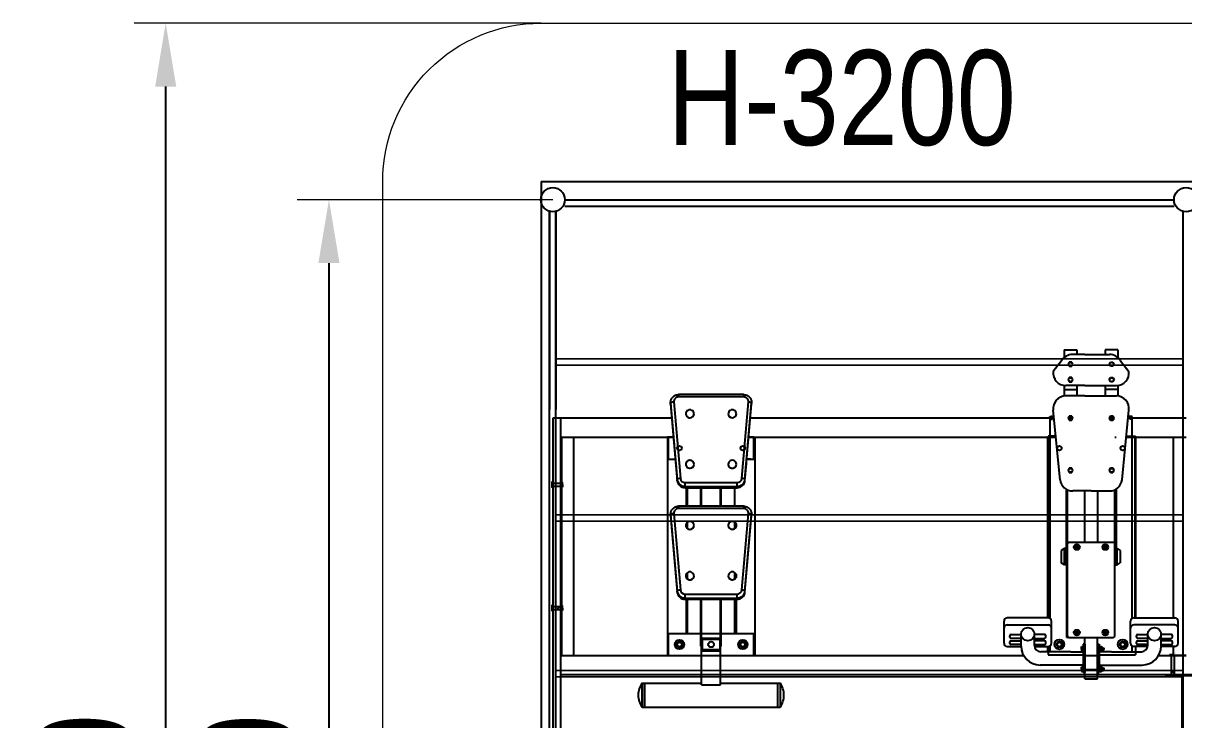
# Model space of a CAD drawing. Header units: millimetres. Extents: x -3665 to 2545, y -3636 to 2679.
# Drawn here: x -3665 to 0, y 479 to 2679 of the extents above; entities that cross this region are included whole.
import ezdxf

# ---------------------------------------------------------------- set-up
doc = ezdxf.new("R2010")
doc.units = ezdxf.units.MM
for name, color, linetype in [('DIKOM_ЗОНА', 80, 'Continuous'), ('DIKOM_ОБЪЕКТ', 7, 'Continuous'), ('DIKOM_РАЗМЕР_ЗОНА', 7, 'Continuous'), ('DIKOM_РАЗМЕР_ОБЪЕКТА', 7, 'Continuous')]:
    doc.layers.add(name, color=color, linetype=linetype)
doc.styles.add('style1', font='arial.ttf', dxfattribs={"width": 0.8})
doc.dimstyles.new('1-50', dxfattribs={"dimtxt": 300, "dimasz": 200, "dimexe": 100, "dimexo": 0, "dimgap": 100, "dimtad": 1, "dimdec": 0, "dimtxsty": 'style1', "dimcen": 0, "dimclrd": 7, "dimclre": 7, "dimadec": 1, "dimazin": 2, "dimtfac": 1, "dimtdec": 0, "dimtmove": 0, "dimatfit": 3, "dimfxl": 0, "dimlwd": 25, "dimlwe": 18, "dimarcsym": 0})

# ---------------------------------------------------------------- blocks, each defined once
blk = doc.blocks.new('*D1')
at = {"layer": 'Defpoints', "color": 0, "transparency": 16777216}
for p in [(-1992.5, 2121.7), (-2699.5, -1878.3), (-1992.5, -1878.3)]:
    blk.add_point(p, dxfattribs=at)
at = {"layer": 'DIKOM_РАЗМЕР_ОБЪЕКТА', "color": 7, "lineweight": 18, "transparency": 16777216}
for p, q in [((-1992.5, 2121.7), (-2799.5, 2121.7)), ((-1992.5, -1878.3), (-2799.5, -1878.3))]:
    blk.add_line(p, q, dxfattribs=at)
at = {"layer": 'DIKOM_РАЗМЕР_ОБЪЕКТА', "color": 7, "lineweight": 25, "transparency": 16777216}
blk.add_line((-2699.5, 1921.7), (-2699.5, -1678.3), dxfattribs=at)
at = {"layer": 'DIKOM_РАЗМЕР_ОБЪЕКТА', "color": 7, "transparency": 16777216}
for points in [[(-2732.8, 1921.7), (-2666.2, 1921.7), (-2699.5, 2121.7)], [(-2732.8, -1678.3), (-2666.2, -1678.3), (-2699.5, -1878.3)]]:
    blk.add_solid(points, dxfattribs=at)
at = {"layer": 'DIKOM_РАЗМЕР_ОБЪЕКТА', "color": 0, "transparency": 16777216, "insert": (-2952.7, 121.7), "char_height": 300, "attachment_point": 5, "rotation": 90, "style": 'style1'}
blk.add_mtext('4000', dxfattribs=at)
blk = doc.blocks.new('*D2')
at = {"layer": 'Defpoints', "color": 0, "transparency": 16777216}
for p in [(-3215, 2679.2), (-2029.7, 2679.2), (-2029.7, -2434.6)]:
    blk.add_point(p, dxfattribs=at)
at = {"layer": 'DIKOM_РАЗМЕР_ЗОНА', "color": 7, "lineweight": 18, "transparency": 16777216}
for p, q in [((-2029.7, 2679.2), (-3315, 2679.2)), ((-2029.7, -2434.6), (-3315, -2434.6))]:
    blk.add_line(p, q, dxfattribs=at)
at = {"layer": 'DIKOM_РАЗМЕР_ЗОНА', "color": 7, "lineweight": 25, "transparency": 16777216}
blk.add_line((-3215, -2234.6), (-3215, 2479.2), dxfattribs=at)
at = {"layer": 'DIKOM_РАЗМЕР_ЗОНА', "color": 7, "transparency": 16777216}
for points in [[(-3248.3, 2479.2), (-3181.7, 2479.2), (-3215, 2679.2)], [(-3248.3, -2234.6), (-3181.7, -2234.6), (-3215, -2434.6)]]:
    blk.add_solid(points, dxfattribs=at)
at = {"layer": 'DIKOM_РАЗМЕР_ЗОНА', "color": 0, "transparency": 16777216, "insert": (-3468.2, 122.3), "char_height": 300, "attachment_point": 5, "rotation": 90, "style": 'style1'}
blk.add_mtext('5000', dxfattribs=at)

msp = doc.modelspace()

# ---------------------------------------------------------------- linework, layer by layer
at = {"layer": 'DIKOM_ЗОНА', "color": 3, "lineweight": 15}
msp.add_lwpolyline([(-2029.7, 2679.2), (2044.6, 2679.2, -0.414214), (2544.6, 2179.2), (2544.6, -1934.6, -0.414214), (2044.6, -2434.6), (-2029.7, -2434.6, -0.414214), (-2529.7, -1934.6), (-2529.7, 2179.2, -0.414214)], format="xyb", close=True, dxfattribs=at)
at = {"layer": 'DIKOM_ОБЪЕКТ'}
for p, q in [((-2029.7, 2179.2), (2044.6, 2179.2)), ((-2029.7, 2179.2), (-2029.7, -1934.6)), ((-1954.5, 2121.7), (-30.5, 2121.7)), ((-1954.5, 2101.7), (-30.5, 2101.7)), ((-2002.5, -1840.3), (-2002.5, 2085)), ((-2002.5, 2083.7), (-2002.5, 1458.6)), ((-1982.5, -1840.3), (-1982.5, 2085)), ((-1982.5, 2083.7), (-1982.5, 1458.6)), ((-2.7, 2083.7), (-2.7, -1840.3)), ((-2.7, 1617.6), (-1982.5, 1618.6)), ((-377.5, 1646.9), (-337.5, 1646.9)), ((-377.5, 1646.9), (-377.5, 1620.7)), ((-377.5, 1646.9), (-377.5, 1622.6)), ((-312.5, 1633.1), (-350.6, 1633.1)), ((-337.5, 1646.9), (-337.5, 1633.1)), ((-337.5, 1646.9), (-337.5, 1633.1)), ((-312.5, 1633.1), (-234.5, 1633.1)), ((-207.5, 1646.9), (-247.5, 1646.9)), ((-247.5, 1646.9), (-247.5, 1633.1)), ((-247.5, 1646.9), (-247.5, 1633.1)), ((-207.5, 1646.9), (-207.5, 1620.7)), ((-207.5, 1646.9), (-207.5, 1622.6)), ((-2.7, 1597.6), (-1982.5, 1598.6)), ((-385.5, 1612.5), (-412.2, 1579.2)), ((-361.3, 1608.7), (-365, 1602.2)), ((-365, 1602.2), (-361.3, 1595.7)), ((-353.8, 1608.7), (-361.3, 1608.7)), ((-361.3, 1595.7), (-353.8, 1595.7)), ((-350, 1602.2), (-353.8, 1608.7)), ((-353.8, 1595.7), (-350, 1602.2)), ((-235, 1602.2), (-231.3, 1608.7)), ((-231.3, 1595.7), (-235, 1602.2)), ((-231.3, 1608.7), (-223.8, 1608.7)), ((-223.8, 1595.7), (-231.3, 1595.7)), ((-223.8, 1608.7), (-220, 1602.2)), ((-220, 1602.2), (-223.8, 1595.7)), ((-199.6, 1612.5), (-172.8, 1579.2)), ((-361.3, 1559.5), (-365, 1553)), ((-365, 1553), (-361.3, 1546.5)), ((-353.8, 1559.5), (-361.3, 1559.5)), ((-361.3, 1546.5), (-353.8, 1546.5)), ((-350, 1553), (-353.8, 1559.5)), ((-353.8, 1546.5), (-350, 1553)), ((-235, 1553), (-231.3, 1559.5)), ((-231.3, 1546.5), (-235, 1553)), ((-231.3, 1559.5), (-223.8, 1559.5)), ((-223.8, 1546.5), (-231.3, 1546.5)), ((-223.8, 1559.5), (-220, 1553)), ((-220, 1553), (-223.8, 1546.5)), ((-1595.4, 1506), (-1595.4, 1498.5)), ((-1389.7, 1506), (-1595.4, 1506)), ((-1389.7, 1506), (-1389.7, 1498.5)), ((-377.5, 1534.8), (-377.5, 1501.5)), ((-377.5, 1521.8), (-337.5, 1521.8)), ((-312.5, 1534.5), (-372.5, 1534.5)), ((-337.5, 1534.5), (-337.5, 1501.8)), ((-337.5, 1534.5), (-337.5, 1501.8)), ((-312.5, 1534.5), (-212.6, 1534.5)), ((-247.5, 1534.5), (-247.5, 1501.8)), ((-247.5, 1534.5), (-247.5, 1501.8)), ((-207.5, 1521.8), (-247.5, 1521.8)), ((-207.5, 1534.8), (-207.5, 1501.5)), ((-1620.4, 1481.5), (-1620.4, 1477.6)), ((-1620.4, 1480.5), (-1599.5, 1238)), ((-1620.3, 1475.6), (-1620.3, 1479.5)), ((-1620.3, 1475.6), (-1599.5, 1234.1)), ((-1610.3, 1482.9), (-1589.5, 1241.4)), ((-1389.7, 1498.5), (-1595.4, 1498.5)), ((-1395.6, 1241.4), (-1374.8, 1482.9)), ((-1385.6, 1238), (-1364.8, 1479.5)), ((-1385.6, 1234.1), (-1364.8, 1475.6)), ((-1364.8, 1475.6), (-1364.8, 1479.5)), ((-1364.7, 1481.5), (-1364.7, 1477.6)), ((-312.5, 1501.8), (-372.5, 1501.8)), ((-312.5, 1501.8), (-212.6, 1501.8)), ((-1967.5, 1431.7), (-1992.5, 1431.7)), ((-1992.5, 1431.7), (-1992.5, -1188.3)), ((-1616.2, 1431.7), (-1992.5, 1431.7)), ((-1967.5, -1188.3), (-1967.5, 1431.7)), ((-409.7, 1431.7), (-1368.9, 1431.7)), ((-422.5, 1432.7), (-422.5, 1436.7)), ((-422.5, 1436.7), (-418.5, 1436.7)), ((-422.5, 1432.7), (-422.5, 1242.9)), ((-418.5, 1428.7), (-418.5, 1436.7)), ((-410.2, 1436.7), (-418.5, 1436.7)), ((-418.5, 1432.7), (-414.5, 1432.7)), ((-414.5, 1428.7), (-414.5, 1436.7)), ((-390.3, 1237.1), (-412.2, 1457.1)), ((-361.3, 1438.3), (-365, 1431.8)), ((-365, 1431.8), (-361.3, 1425.3)), ((-350.1, 1431.7), (-365, 1431.7)), ((-353.8, 1438.3), (-361.3, 1438.3)), ((-350, 1431.8), (-353.8, 1438.3)), ((-353.8, 1425.3), (-350, 1431.8)), ((-231.3, 1438.3), (-235, 1431.8)), ((-235, 1431.8), (-231.3, 1425.3)), ((-220.1, 1431.7), (-235, 1431.7)), ((-223.8, 1438.3), (-231.3, 1438.3)), ((-220, 1431.8), (-223.8, 1438.3)), ((-223.8, 1425.3), (-220, 1431.8)), ((-194.8, 1237.1), (-175.1, 1434.2)), ((7.5, 1431.7), (-175.4, 1431.7)), ((-175.1, 1434.2), (-172.8, 1457.1)), ((-166.5, 1436.7), (-174.9, 1436.7)), ((-170.5, 1428.7), (-170.5, 1436.7)), ((-166.5, 1432.7), (-170.5, 1432.7)), ((-166.5, 1436.7), (-162.5, 1436.7)), ((-162.5, 1436.7), (-166.5, 1436.7)), ((-166.5, 1428.7), (-166.5, 1436.7)), ((-162.5, 1432.7), (-162.5, 1436.7)), ((-162.5, 1432.7), (-162.5, 1436.7)), ((-162.5, 1242.9), (-162.5, 1432.7)), ((-422.5, 1428.7), (-414.5, 1428.7)), ((-361.3, 1425.3), (-353.8, 1425.3)), ((-231.3, 1425.3), (-223.8, 1425.3)), ((-162.5, 1428.7), (-170.5, 1428.7)), ((-1967.5, 1371.7), (-1611, 1371.7)), ((-1967.5, 1371.7), (-1927.5, 1371.7)), ((-1967.5, 1271.7), (-1967.5, 1371.7)), ((-1964.5, 1371.7), (-1964.5, 681.7)), ((-1927.5, 1371.7), (-1927.5, 681.7)), ((-1611, 1371.7), (-1630.5, 1371.7)), ((-1630.5, 1371.7), (-1630.5, 681.7)), ((-1627.5, 1301.7), (-1627.5, 1371.7)), ((-1627.5, 1371.7), (-1611, 1371.7)), ((-1374.1, 1371.7), (-403.7, 1371.7)), ((-1374.1, 1371.7), (-1354.5, 1371.7)), ((-1374.1, 1371.7), (-1357.5, 1371.7)), ((-1367.5, 1371.7), (-1373.8, 1371.7)), ((-1357.5, 1371.7), (-1367.5, 1371.7)), ((-1357.5, 1371.7), (-1357.5, 1367.7)), ((-1357.5, 1301.7), (-1357.5, 1371.7)), ((-1357.5, 1362.7), (-1357.5, 1367.7)), ((-1357.5, 1362.7), (-1357.5, 1310.7)), ((-1354.5, 1371.7), (-1354.5, 681.7)), ((-403.7, 1371.7), (-430.5, 1371.7)), ((-430.5, 1371.7), (-430.5, 800.5)), ((-404, 1374.2), (-428.3, 1374.2)), ((-428.3, 1374.2), (-428.3, 800.5)), ((-217.5, 1371.7), (-213.5, 1371.7)), ((-217.5, 1371.7), (-213.5, 1371.7)), ((-181.4, 1371.7), (7.5, 1371.7)), ((-181.4, 1371.7), (-154.5, 1371.7)), ((-181.1, 1374.2), (-152.3, 1374.2)), ((-154.5, 1371.7), (-154.5, 800.5)), ((-152.3, 1374.2), (-152.3, 800.5)), ((-32.5, 800.5), (-32.5, 1371.7)), ((-1627.5, 1301.7), (-1604.9, 1301.7)), ((-1604.1, 1288.2), (-1599.5, 1234.1)), ((-1603.8, 1288.4), (-1599.5, 1238)), ((-1593.8, 1291.7), (-1589.5, 1241.4)), ((-1395.6, 1241.4), (-1391.3, 1291.7)), ((-1385.6, 1238), (-1381.3, 1288.4)), ((-1385.6, 1234.1), (-1381, 1288.2)), ((-1380.1, 1301.7), (-1357.5, 1301.7)), ((-1367.5, 1301.7), (-1379.8, 1301.7)), ((-1367.5, 1301.7), (-1357.5, 1301.7)), ((-1357.5, 1305.7), (-1357.5, 1310.7)), ((-1357.5, 1301.7), (-1357.5, 1305.7)), ((-361.3, 1273.3), (-365, 1266.8)), ((-365, 1266.8), (-361.3, 1260.3)), ((-353.8, 1273.3), (-361.3, 1273.3)), ((-361.3, 1260.3), (-353.8, 1260.3)), ((-350, 1266.8), (-353.8, 1273.3)), ((-353.8, 1260.3), (-350, 1266.8)), ((-231.3, 1273.3), (-235, 1266.8)), ((-235, 1266.8), (-231.3, 1260.3)), ((-223.8, 1273.3), (-231.3, 1273.3)), ((-231.3, 1260.3), (-223.8, 1260.3)), ((-220, 1266.8), (-223.8, 1273.3)), ((-223.8, 1260.3), (-220, 1266.8)), ((-1994.5, 1221.7), (-1994.5, 1231.7)), ((-1994.5, 1231.7), (-1992.5, 1231.7)), ((-1994.5, 1230.9), (-1994.5, 1221.7)), ((-1994.5, 1212.4), (-1994.5, 1221.7)), ((-1994.5, 1221.7), (-1994.5, 1211.7)), ((-1994.5, 1211.7), (-1992.5, 1211.7)), ((-1992.5, 1231.7), (-1992.5, 1221.7)), ((-1992.5, 1226.7), (-1964.5, 1226.7)), ((-1992.5, 1211.7), (-1992.5, 1221.7)), ((-1992.5, 1216.7), (-1964.5, 1216.7)), ((-1962, 1229.3), (-1964.5, 1229.3)), ((-1964.5, 1229.3), (-1964.5, 1221.7)), ((-1964.5, 1222.1), (-1962, 1223)), ((-1964.5, 1214.1), (-1964.5, 1221.7)), ((-1962, 1221.2), (-1964.5, 1220.3)), ((-1962, 1214.1), (-1964.5, 1214.1)), ((-1962, 1221.7), (-1962, 1229.3)), ((-1962, 1221.7), (-1962, 1228.9)), ((-1962, 1221.7), (-1962, 1214.1)), ((-1962, 1221.7), (-1962, 1214.4)), ((-1599.5, 1234.1), (-1599.5, 1238)), ((-1574.5, 1228.1), (-1410.5, 1228.1)), ((-1574.5, 1215.8), (-1574.5, 1228.1)), ((-1574.5, 1215.8), (-1410.5, 1215.8)), ((-1574.5, 1212), (-1574.5, 1215.8)), ((-1574.5, 1212), (-1410.5, 1212)), ((-1571.5, 1212), (-1571.5, 1153.4)), ((-1567.5, 1153.4), (-1567.5, 1212)), ((-1524.5, 1153.4), (-1524.5, 1212)), ((-1522.5, 1153.4), (-1522.5, 1212)), ((-1462.5, 1153.4), (-1462.5, 1212)), ((-1460.5, 1153.4), (-1460.5, 1212)), ((-1417.5, 1153.4), (-1417.5, 1212)), ((-1410.5, 1215.8), (-1410.5, 1228.1)), ((-1410.5, 1212), (-1410.5, 1215.8)), ((-1385.6, 1234.1), (-1385.6, 1238)), ((-422.5, 1242.9), (-422.5, 1126)), ((-162.5, 1126), (-162.5, 1242.9)), ((-371.5, 1207.7), (-371.5, 968.7)), ((-367.5, 739.2), (-367.5, 1205.6)), ((-292.5, 1201.8), (-350.6, 1201.8)), ((-312.5, 1039.2), (-312.5, 1201.8)), ((-292.5, 1201.8), (-234.5, 1201.8)), ((-272.5, 1201.8), (-272.5, 1039.2)), ((-217.5, 968.7), (-217.5, 1205.6)), ((-213.5, 1207.7), (-213.5, 968.7)), ((-1595.4, 1153.4), (-1595.4, 1146)), ((-1389.7, 1153.4), (-1595.4, 1153.4)), ((-1389.7, 1146), (-1595.4, 1146)), ((-1389.7, 1153.4), (-1389.7, 1146)), ((-2.7, 1125.6), (-1982.5, 1126.6)), ((-2.7, 1105.6), (-1982.5, 1106.6)), ((-1620.4, 1128.9), (-1620.4, 1125)), ((-1620.3, 1126.9), (-1599.5, 885.4)), ((-1620.3, 1123), (-1620.3, 1126.9)), ((-1620.3, 1123), (-1599.5, 881.5)), ((-1610.3, 1130.3), (-1589.5, 888.8)), ((-1567.5, 1083), (-1567.5, 1102.8)), ((-1417.5, 1083), (-1417.5, 1102.8)), ((-1395.6, 888.8), (-1374.8, 1130.3)), ((-1385.6, 885.4), (-1364.8, 1126.9)), ((-1385.6, 881.5), (-1364.8, 1123)), ((-1364.8, 1123), (-1364.8, 1126.9)), ((-1364.7, 1128.9), (-1364.7, 1125)), ((-422.5, 1126), (-422.5, 799.2)), ((-162.5, 799.2), (-162.5, 1126)), ((-1571.5, 1097.7), (-1571.5, 1088)), ((-1413.5, 1097.7), (-1413.5, 1088)), ((-367.5, 1039.2), (-369.5, 1039.2)), ((-369.5, 1039.2), (-367.5, 1039.2)), ((-369.5, 739.2), (-369.5, 1039.2)), ((-367.5, 1039.2), (-367.5, 1034.2)), ((-367.5, 744.2), (-367.5, 1034.2)), ((-221.5, 1039.2), (-363.5, 1039.2)), ((-343.3, 1024.2), (-340.4, 1029.2)), ((-340.4, 1029.2), (-334.7, 1029.2)), ((-334.7, 1029.2), (-331.8, 1024.2)), ((-253.3, 1024.2), (-250.4, 1029.2)), ((-250.4, 1029.2), (-244.7, 1029.2)), ((-244.7, 1029.2), (-241.8, 1024.2)), ((-217.5, 743.2), (-217.5, 1035.2)), ((-376.5, 1019.7), (-386.5, 1013.9)), ((-386.5, 1013.9), (-386.5, 974.4)), ((-369.5, 1019.7), (-376.5, 1019.7)), ((-376.5, 968.7), (-376.5, 1019.7)), ((-340.4, 1019.2), (-343.3, 1024.2)), ((-334.7, 1019.2), (-340.4, 1019.2)), ((-331.8, 1024.2), (-334.7, 1019.2)), ((-250.4, 1019.2), (-253.3, 1024.2)), ((-244.7, 1019.2), (-250.4, 1019.2)), ((-241.8, 1024.2), (-244.7, 1019.2)), ((-217.5, 1019.7), (-210.5, 1019.7)), ((-210.5, 1019.7), (-200.5, 1013.9)), ((-210.5, 968.7), (-210.5, 1019.7)), ((-200.5, 1013.9), (-200.5, 974.4)), ((-376.5, 968.7), (-386.5, 974.4)), ((-369.5, 968.7), (-376.5, 968.7)), ((-217.5, 968.7), (-210.5, 968.7)), ((-210.5, 968.7), (-200.5, 974.4)), ((-1571.5, 938.3), (-1571.5, 928.6)), ((-1567.5, 923.6), (-1567.5, 943.4)), ((-1417.5, 923.6), (-1417.5, 943.4)), ((-1413.5, 938.3), (-1413.5, 928.6)), ((-1599.5, 881.5), (-1599.5, 885.4)), ((-1385.6, 881.5), (-1385.6, 885.4)), ((-1574.5, 875.5), (-1410.5, 875.5)), ((-1574.5, 863.3), (-1574.5, 875.5)), ((-1574.5, 863.3), (-1410.5, 863.3)), ((-1574.5, 859.4), (-1574.5, 863.3)), ((-1574.5, 859.4), (-1410.5, 859.4)), ((-1571.5, 859.4), (-1571.5, 751.7)), ((-1567.5, 751.7), (-1567.5, 859.4)), ((-1524.5, 711.7), (-1524.5, 859.4)), ((-1522.5, 589), (-1522.5, 859.4)), ((-1462.5, 589), (-1462.5, 859.4)), ((-1460.5, 711.7), (-1460.5, 859.4)), ((-1417.5, 751.7), (-1417.5, 859.4)), ((-1413.5, 859.4), (-1413.5, 751.7)), ((-1410.5, 863.3), (-1410.5, 875.5)), ((-1410.5, 859.4), (-1410.5, 863.3)), ((-1994.5, 831.7), (-1994.5, 841.7)), ((-1994.5, 841.7), (-1992.5, 841.7)), ((-1994.5, 840.9), (-1994.5, 831.7)), ((-1994.5, 822.4), (-1994.5, 831.7)), ((-1994.5, 831.7), (-1994.5, 821.7)), ((-1994.5, 821.7), (-1992.5, 821.7)), ((-1992.5, 841.7), (-1992.5, 831.7)), ((-1992.5, 836.7), (-1964.5, 836.7)), ((-1992.5, 821.7), (-1992.5, 831.7)), ((-1992.5, 826.7), (-1964.5, 826.7)), ((-1975.5, 836.7), (-1975.5, 831.7)), ((-1975.5, 835.8), (-1964.5, 835.8)), ((-1975.5, 826.7), (-1975.5, 831.7)), ((-1975.5, 827.5), (-1964.5, 827.5)), ((-1962, 839.3), (-1964.5, 839.3)), ((-1964.5, 839.3), (-1964.5, 831.7)), ((-1964.5, 832.1), (-1962, 833)), ((-1964.5, 824.1), (-1964.5, 831.7)), ((-1962, 831.2), (-1964.5, 830.3)), ((-1962, 824.1), (-1964.5, 824.1)), ((-1962, 831.7), (-1962, 839.3)), ((-1962, 831.7), (-1962, 838.9)), ((-1962, 831.7), (-1962, 824.1)), ((-1962, 831.7), (-1962, 824.4)), ((-1524.5, 796.7), (-1522.5, 796.7)), ((-1524.5, 795.7), (-1523.6, 796.7)), ((-1524.5, 793.6), (-1522.5, 795.6)), ((-1524.5, 791.4), (-1522.5, 793.4)), ((-1524.5, 789.3), (-1522.5, 791.3)), ((-1524.5, 787.2), (-1522.5, 789.2)), ((-1524.5, 785.1), (-1522.5, 787.1)), ((-1524.5, 783), (-1522.5, 785)), ((-1524.5, 780.8), (-1522.5, 782.8)), ((-1524.5, 778.7), (-1522.5, 780.7)), ((-1524.5, 776.6), (-1522.5, 778.6)), ((-1524.5, 774.5), (-1522.5, 776.5)), ((-1524.5, 772.4), (-1522.5, 774.4)), ((-1524.5, 770.2), (-1522.5, 772.2)), ((-1524.5, 768.1), (-1522.5, 770.1)), ((-1460.5, 796.7), (-1462.5, 796.7)), ((-1462.5, 796.2), (-1462.1, 796.7)), ((-1462.5, 794), (-1460.5, 796)), ((-1462.5, 791.9), (-1460.5, 793.9)), ((-1462.5, 789.8), (-1460.5, 791.8)), ((-1462.5, 787.7), (-1460.5, 789.7)), ((-1462.5, 785.6), (-1460.5, 787.6)), ((-1462.5, 783.4), (-1460.5, 785.4)), ((-1462.5, 781.3), (-1460.5, 783.3)), ((-1462.5, 779.2), (-1460.5, 781.2)), ((-1462.5, 777.1), (-1460.5, 779.1)), ((-1462.5, 775), (-1460.5, 777)), ((-1462.5, 772.8), (-1460.5, 774.8)), ((-1462.5, 770.7), (-1460.5, 772.7)), ((-1462.5, 768.6), (-1460.5, 770.6)), ((-567.5, 720.5), (-567.5, 790.5)), ((-427.5, 800.5), (-557.5, 800.5)), ((-557.5, 778.2), (-427.5, 778.2)), ((-417.5, 720.5), (-417.5, 790.5)), ((-167.5, 720.5), (-167.5, 790.5)), ((-157.5, 800.5), (-27.5, 800.5)), ((-27.5, 778.2), (-157.5, 778.2)), ((-17.5, 720.5), (-17.5, 790.5)), ((-1627.5, 751.7), (-1524.5, 751.7)), ((-1627.5, 681.7), (-1627.5, 751.7)), ((-1524.5, 766), (-1522.5, 768)), ((-1524.5, 763.9), (-1522.5, 765.9)), ((-1524.5, 761.7), (-1522.5, 763.7)), ((-1524.5, 759.6), (-1522.5, 761.6)), ((-1524.5, 757.5), (-1522.5, 759.5)), ((-1524.5, 755.4), (-1522.5, 757.4)), ((-1524.5, 753.3), (-1522.5, 755.3)), ((-1524.5, 751.1), (-1522.5, 753.1)), ((-1524.5, 751.7), (-1460.5, 751.7)), ((-1524.5, 749), (-1522.5, 751)), ((-1524.5, 746.9), (-1522.5, 748.9)), ((-1524.5, 744.8), (-1522.5, 746.8)), ((-1524.5, 742.7), (-1522.5, 744.7)), ((-1524.5, 740.5), (-1522.5, 742.5)), ((-1524.5, 738.4), (-1522.5, 740.4)), ((-1524.5, 736.3), (-1522.5, 738.3)), ((-1524.5, 734.2), (-1522.5, 736.2)), ((-1524.5, 732), (-1522.5, 734)), ((-1522.5, 736.7), (-1462.5, 736.7)), ((-1518.5, 733.7), (-1466.5, 733.7)), ((-1462.5, 766.5), (-1460.5, 768.5)), ((-1462.5, 764.3), (-1460.5, 766.3)), ((-1462.5, 762.2), (-1460.5, 764.2)), ((-1462.5, 760.1), (-1460.5, 762.1)), ((-1462.5, 758), (-1460.5, 760)), ((-1462.5, 755.9), (-1460.5, 757.9)), ((-1462.5, 753.7), (-1460.5, 755.7)), ((-1462.5, 751.6), (-1460.5, 753.6)), ((-1462.5, 749.5), (-1460.5, 751.5)), ((-1462.5, 747.4), (-1460.5, 749.4)), ((-1462.5, 745.3), (-1460.5, 747.3)), ((-1462.5, 743.1), (-1460.5, 745.1)), ((-1462.5, 741), (-1460.5, 743)), ((-1462.5, 738.9), (-1460.5, 740.9)), ((-1462.5, 736.8), (-1460.5, 738.8)), ((-1462.5, 734.7), (-1460.5, 736.7)), ((-1462.5, 732.5), (-1460.5, 734.5)), ((-1460.5, 751.7), (-1357.5, 751.7)), ((-1357.5, 681.7), (-1357.5, 751.7)), ((-549.5, 740), (-549.5, 744.3)), ((-545.5, 748.3), (-513.5, 748.3)), ((-513.5, 736), (-545.5, 736)), ((-513.5, 711.7), (-513.5, 749.2)), ((-471.5, 713.7), (-471.5, 749.2)), ((-439.5, 748.3), (-471.5, 748.3)), ((-471.5, 736), (-439.5, 736)), ((-435.5, 740), (-435.5, 744.3)), ((-369.5, 739.2), (-367.5, 739.2)), ((-369.5, 739.2), (-367.5, 739.2)), ((-367.5, 739.2), (-367.5, 744.2)), ((-363.5, 739.2), (-221.5, 739.2)), ((-343.3, 754.2), (-340.4, 759.2)), ((-340.4, 749.2), (-343.3, 754.2)), ((-340.4, 759.2), (-334.7, 759.2)), ((-334.7, 749.2), (-340.4, 749.2)), ((-334.7, 759.2), (-331.8, 754.2)), ((-331.8, 754.2), (-334.7, 749.2)), ((-312.5, 608.4), (-312.5, 739.2)), ((-272.5, 608.4), (-272.5, 739.2)), ((-253.3, 754.2), (-250.4, 759.2)), ((-250.4, 749.2), (-253.3, 754.2)), ((-250.4, 759.2), (-244.7, 759.2)), ((-244.7, 749.2), (-250.4, 749.2)), ((-244.7, 759.2), (-241.8, 754.2)), ((-241.8, 754.2), (-244.7, 749.2)), ((-149.5, 740), (-149.5, 744.3)), ((-145.5, 748.3), (-113.5, 748.3)), ((-113.5, 736), (-145.5, 736)), ((-113.5, 713.7), (-113.5, 749.2)), ((-71.5, 711.7), (-71.5, 749.2)), ((-39.5, 748.3), (-71.5, 748.3)), ((-71.5, 736), (-39.5, 736)), ((-35.5, 740), (-35.5, 744.3)), ((-1524.5, 729.9), (-1522.5, 731.9)), ((-1524.5, 727.8), (-1522.5, 729.8)), ((-1524.5, 725.7), (-1522.5, 727.7)), ((-1524.5, 723.6), (-1522.5, 725.6)), ((-1524.5, 721.4), (-1522.5, 723.4)), ((-1524.5, 719.3), (-1522.5, 721.3)), ((-1524.5, 717.2), (-1522.5, 719.2)), ((-1524.5, 715.1), (-1522.5, 717.1)), ((-1524.5, 713), (-1522.5, 715)), ((-1522.5, 711.7), (-1524.5, 711.7)), ((-1523.7, 711.7), (-1522.5, 712.8)), ((-1519.5, 700.7), (-1519.5, 732.7)), ((-1466.5, 699.7), (-1518.5, 699.7)), ((-1518.5, 696.7), (-1466.5, 696.7)), ((-1465.5, 732.7), (-1465.5, 700.7)), ((-1462.5, 730.4), (-1460.5, 732.4)), ((-1462.5, 728.3), (-1460.5, 730.3)), ((-1462.5, 726.2), (-1460.5, 728.2)), ((-1462.5, 724), (-1460.5, 726)), ((-1462.5, 721.9), (-1460.5, 723.9)), ((-1462.5, 719.8), (-1460.5, 721.8)), ((-1462.5, 717.7), (-1460.5, 719.7)), ((-1462.5, 715.6), (-1460.5, 717.6)), ((-1462.5, 713.4), (-1460.5, 715.4)), ((-1462.5, 711.7), (-1460.5, 711.7)), ((-1462.2, 711.7), (-1460.5, 713.3)), ((-557.5, 710.5), (-513.5, 710.5)), ((-549.5, 720.2), (-549.5, 724.5)), ((-545.5, 728.5), (-513.5, 728.5)), ((-513.5, 716.2), (-545.5, 716.2)), ((-439.5, 728.5), (-471.5, 728.5)), ((-471.5, 716.2), (-439.5, 716.2)), ((-471.3, 710.5), (-427.5, 710.5)), ((-435.5, 720.2), (-435.5, 724.5)), ((-430.5, 710.5), (-430.5, 693.7)), ((-428.3, 710.5), (-428.3, 684.2)), ((-422.5, 711.9), (-422.5, 693.7)), ((-322.8, 708.4), (-322.1, 709.8)), ((-322.8, 702.3), (-322.8, 708.4)), ((-322.8, 702.3), (-322.8, 696.1)), ((-322.1, 709.8), (-317.5, 709.8)), ((-322.1, 706), (-317.5, 706)), ((-322.1, 698.5), (-317.5, 698.5)), ((-312.5, 717.5), (-317.5, 717.5)), ((-317.5, 717.5), (-317.5, 628)), ((-317.5, 709.8), (-317.5, 702.3)), ((-317.5, 694.8), (-317.5, 702.3)), ((-312.5, 717.5), (-312.5, 628)), ((-272.5, 717.5), (-272.5, 628)), ((-272.5, 717.5), (-267.5, 717.5)), ((-267.5, 717.5), (-267.5, 628)), ((-267.5, 702.3), (-267.5, 708.4)), ((-267.5, 708.4), (-265.5, 708.4)), ((-265.5, 702.6), (-267.5, 703.4)), ((-267.5, 702.3), (-267.5, 696.2)), ((-267.5, 701.9), (-265.5, 701.1)), ((-265.5, 708.1), (-264.6, 709.8)), ((-265.5, 708.4), (-265.5, 702.3)), ((-265.5, 702.3), (-265.5, 708.1)), ((-265.5, 696.2), (-265.5, 702.3)), ((-265.5, 702.3), (-265.5, 696.4)), ((-264.6, 709.8), (-259.7, 709.8)), ((-264.6, 706), (-259.7, 706)), ((-264.6, 698.5), (-259.7, 698.5)), ((-259.7, 709.8), (-258.7, 708.1)), ((-258.7, 708.1), (-258.7, 702.3)), ((-258.7, 706.3), (-253.8, 706.3)), ((-258.7, 705.6), (-253.1, 705.6)), ((-258.7, 696.4), (-258.7, 702.3)), ((-258.7, 698.9), (-253.1, 698.9)), ((-258.7, 698.3), (-253.8, 698.3)), ((-253.8, 706.3), (-252.5, 705)), ((-253.8, 706.3), (-253.8, 702.3)), ((-253.8, 698.3), (-253.8, 702.3)), ((-253.8, 698.3), (-252.5, 699.5)), ((-252.5, 705), (-252.5, 702.3)), ((-252.5, 699.5), (-252.5, 702.3)), ((-162.5, 693.7), (-162.5, 711.9)), ((-113.8, 710.5), (-157.5, 710.5)), ((-152.3, 710.5), (-152.3, 684.2)), ((-149.5, 720.2), (-149.5, 724.5)), ((-145.5, 728.5), (-113.5, 728.5)), ((-113.5, 716.2), (-145.5, 716.2)), ((-27.5, 710.5), (-71.6, 710.5)), ((-39.5, 728.5), (-71.5, 728.5)), ((-71.5, 716.2), (-39.5, 716.2)), ((-35.5, 720.2), (-35.5, 724.5)), ((-32.5, 681.7), (-32.5, 710.5)), ((-1967.5, 681.7), (-505.5, 681.7)), ((-1627.5, 681.7), (-1522.5, 681.7)), ((-1617.5, 681.7), (-1522.5, 681.7)), ((-1522.5, 681.7), (-1462.5, 681.7)), ((-1462.5, 681.7), (-1357.5, 681.7)), ((-356.9, 693.7), (-451.5, 693.7)), ((-428.3, 684.2), (-312.5, 684.2)), ((-356.9, 693.7), (-317.5, 693.7)), ((-322.8, 696.1), (-322.1, 694.8)), ((-322.1, 694.8), (-317.5, 694.8)), ((-317.5, 681.7), (-267.5, 681.7)), ((-272.5, 684.2), (-152.3, 684.2)), ((-267.5, 696.2), (-265.5, 696.2)), ((-228.2, 693.7), (-267.5, 693.7)), ((-265.5, 696.4), (-264.6, 694.8)), ((-264.6, 694.8), (-259.7, 694.8)), ((-259.7, 694.8), (-258.7, 696.4)), ((-228.2, 693.7), (-133.5, 693.7)), ((-79.6, 681.7), (7.5, 681.7)), ((-35, 683.7), (-45, 683.7)), ((-45, 683.7), (-45, 681.7)), ((-45, 681.7), (-35, 681.7)), ((-44.3, 683.7), (-35, 683.7)), ((-40, 681.7), (-40, 617.7)), ((-32.5, 683.7), (-35, 683.7)), ((-35, 683.7), (-32.5, 683.7)), ((-25, 681.7), (-35, 681.7)), ((7.5, 681.7), (-32.5, 681.7)), ((-30, 681.7), (-30, 617.7)), ((-2.7, 633.6), (-1982.5, 634.6)), ((-356.9, 651.7), (-453.5, 651.7)), ((-317.5, 651.7), (-356.9, 651.7)), ((-322.8, 645.1), (-322.1, 646.4)), ((-322.8, 638.9), (-322.8, 645.1)), ((-322.8, 638.9), (-322.8, 632.7)), ((-322.8, 632.7), (-322.1, 631.4)), ((-322.1, 646.4), (-317.5, 646.4)), ((-322.1, 642.7), (-317.5, 642.7)), ((-322.1, 635.2), (-317.5, 635.2)), ((-322.1, 631.4), (-317.5, 631.4)), ((-317.5, 646.4), (-317.5, 638.9)), ((-317.5, 631.4), (-317.5, 638.9)), ((-312.5, 628), (-317.5, 628)), ((-312.5, 637.1), (-272.5, 637.1)), ((-272.5, 628), (-267.5, 628)), ((-267.5, 651.7), (-228.2, 651.7)), ((-267.5, 638.9), (-267.5, 645)), ((-267.5, 645), (-265.5, 645)), ((-265.5, 639.3), (-267.5, 640)), ((-267.5, 638.9), (-267.5, 632.8)), ((-267.5, 638.5), (-265.5, 637.8)), ((-267.5, 632.8), (-265.5, 632.8)), ((-265.5, 644.8), (-264.6, 646.4)), ((-265.5, 645), (-265.5, 638.9)), ((-265.5, 638.9), (-265.5, 644.8)), ((-265.5, 632.8), (-265.5, 638.9)), ((-265.5, 638.9), (-265.5, 633.1)), ((-265.5, 633.1), (-264.6, 631.4)), ((-264.6, 646.4), (-259.7, 646.4)), ((-264.6, 642.7), (-259.7, 642.7)), ((-264.6, 635.2), (-259.7, 635.2)), ((-264.6, 631.4), (-259.7, 631.4)), ((-259.7, 646.4), (-258.7, 644.8)), ((-259.7, 631.4), (-258.7, 633.1)), ((-258.7, 644.8), (-258.7, 638.9)), ((-258.7, 642.9), (-253.8, 642.9)), ((-258.7, 642.2), (-253.1, 642.2)), ((-258.7, 633.1), (-258.7, 638.9)), ((-258.7, 635.6), (-253.1, 635.6)), ((-258.7, 634.9), (-253.8, 634.9)), ((-253.8, 642.9), (-252.5, 641.7)), ((-253.8, 642.9), (-253.8, 638.9)), ((-253.8, 634.9), (-253.8, 638.9)), ((-253.8, 634.9), (-252.5, 636.2)), ((-252.5, 641.7), (-252.5, 638.9)), ((-252.5, 636.2), (-252.5, 638.9)), ((-228.2, 651.7), (-131.5, 651.7)), ((-40, 629.7), (-35, 629.7)), ((-39.2, 629.7), (-39.2, 617.7)), ((-30, 629.7), (-35, 629.7)), ((-30.9, 629.7), (-30.9, 617.7)), ((-2.7, 613.6), (-1982.5, 614.6)), ((-1967.5, 621.7), (7.5, 621.7)), ((-1710.5, 594.7), (-1522.5, 594.7)), ((-1710.5, 518.7), (-1710.5, 594.7)), ((-1702.5, 594.7), (-1702.5, 518.7)), ((-1702.5, 518.7), (-1702.5, 594.7)), ((-1522.5, 589), (-1462.5, 589)), ((-1462.5, 594.7), (-1274.5, 594.7)), ((-1282.5, 594.7), (-1282.5, 518.7)), ((-1282.5, 594.7), (-1282.5, 518.7)), ((-1274.5, 594.7), (-1274.5, 518.7)), ((-312.5, 608.4), (-272.5, 608.4)), ((-55, 621.7), (70, 621.7)), ((-55, 617.7), (-55, 621.7)), ((70, 617.7), (-55, 617.7)), ((-42.6, 615.2), (-42.6, 617.7)), ((-42.6, 617.7), (-35, 617.7)), ((-35, 615.2), (-42.6, 615.2)), ((-35, 615.2), (-42.3, 615.2)), ((-35.5, 615.2), (-36.4, 617.7)), ((-27.4, 617.7), (-35, 617.7)), ((-35, 615.2), (-27.4, 615.2)), ((-35, 615.2), (-27.8, 615.2)), ((-34.6, 617.7), (-33.7, 615.2)), ((-27.4, 615.2), (-27.4, 617.7)), ((-5, -323), (-5, 617.7)), ((-1710.5, 518.7), (-1274.5, 518.7))]:
    msp.add_line(p, q, dxfattribs=at)
for centre, radius in [((-1992.5, 2121.7), 38), ((7.5, 2121.7), 38), ((7.5, 2121.7), 38), ((-357.5, 1602.2), 6.18), ((-227.5, 1602.2), 6.18), ((-357.5, 1553), 6.18), ((-227.5, 1553), 6.18), ((-357.5, 1431.8), 6.18), ((-227.5, 1431.8), 6.18), ((-1592.5, 1336.7), 7), ((-1392.5, 1336.7), 7), ((-392.5, 1336.7), 7), ((-192.5, 1336.7), 7), ((-357.5, 1266.8), 6.18), ((-227.5, 1266.8), 6.18), ((-337.5, 1024.2), 9), ((-337.5, 1024.2), 4.75), ((-337.5, 1024.2), 3.2), ((-247.5, 1024.2), 9), ((-247.5, 1024.2), 4.75), ((-247.5, 1024.2), 3.2), ((-337.5, 754.2), 9), ((-337.5, 754.2), 4.75), ((-337.5, 754.2), 3.2), ((-247.5, 754.2), 9), ((-247.5, 754.2), 4.75), ((-247.5, 754.2), 3.2), ((-1592.5, 716.7), 15), ((-1592.5, 716.7), 9), ((-1592.5, 716.7), 7), ((-1492.5, 716.7), 9), ((-1392.5, 716.7), 15), ((-1392.5, 716.7), 9), ((-1392.5, 716.7), 7), ((-392.5, 716.7), 15.5), ((-392.5, 716.7), 9), ((-392.5, 716.7), 7), ((-192.5, 716.7), 15.5), ((-192.5, 716.7), 9), ((-192.5, 716.7), 7)]:
    msp.add_circle(centre, radius, dxfattribs=at)
for centre, radius, start, end in [((-350.6, 1593.1), 40, 90, 150.9511), ((-234.5, 1593.1), 40, 29.0489, 90), ((-372.5, 1574.5), 40, 173.2329, 270), ((-212.6, 1574.5), 40, 270, 6.7671), ((-372.5, 1461.8), 40, 90, 186.7671), ((-212.6, 1461.8), 40, 353.2329, 90), ((-350.6, 1241.8), 40, 186.7671, 270), ((-234.5, 1241.8), 40, 270, 353.2329), ((-363.5, 1035.2), 4, 90, 180), ((-221.5, 1035.2), 4, 0, 90), ((-557.5, 790.5), 10, 90, 180), ((-557.5, 768.2), 10, 90, 180), ((-427.5, 790.5), 10, 0, 90), ((-427.5, 768.2), 10, 0, 90), ((-157.5, 790.5), 10, 90, 180), ((-157.5, 768.2), 10, 90, 180), ((-27.5, 790.5), 10, 0, 90), ((-27.5, 768.2), 10, 0, 90), ((-1518.5, 732.7), 4, 90, 180), ((-1518.5, 732.7), 1, 90, 180), ((-1466.5, 732.7), 4, 0, 90), ((-1466.5, 732.7), 1, 0, 90), ((-545.5, 744.3), 4, 90, 180), ((-545.5, 740), 4, 180, 270), ((-439.5, 744.3), 4, 0, 90), ((-439.5, 740), 4, 270, 0), ((-363.5, 743.2), 4, 180, 270), ((-221.5, 743.2), 4, 270, 0), ((-145.5, 744.3), 4, 90, 180), ((-145.5, 740), 4, 180, 270), ((-39.5, 744.3), 4, 0, 90), ((-39.5, 740), 4, 270, 0), ((-1518.5, 700.7), 4, 180, 270), ((-1518.5, 700.7), 1, 180, 270), ((-1466.5, 700.7), 1, 270, 0), ((-1466.5, 700.7), 4, 270, 0), ((-557.5, 720.5), 10, 180, 270), ((-545.5, 724.5), 4, 90, 180), ((-545.5, 720.2), 4, 180, 270), ((-453.5, 711.7), 60, 180, 270), ((-451.5, 713.7), 20, 180, 270), ((-439.5, 724.5), 4, 0, 90), ((-439.5, 720.2), 4, 270, 0), ((-427.5, 720.5), 10, 270, 0), ((-320.2, 707.8), 2.64, 150.9367, 223.2461), ((-313.3, 702.3), 9.55, 156.8627, 180), ((-313.3, 702.3), 9.55, 180, 203.1373), ((-320.2, 696.7), 2.64, 136.7539, 209.0633), ((-263.4, 707.7), 2.04, 142.6066, 235.9525), ((-257.7, 702.3), 7.84, 151.4211, 180), ((-257.7, 702.3), 7.84, 180, 208.5789), ((-263.4, 696.8), 2.04, 124.0475, 217.3934), ((-260.8, 707.7), 2.04, 304.0475, 37.3934), ((-266.6, 702.3), 7.84, 0, 28.5789), ((-266.6, 702.3), 7.84, 331.4211, 0), ((-260.8, 696.8), 2.04, 322.6066, 55.9525), ((-157.5, 720.5), 10, 180, 270), ((-145.5, 724.5), 4, 90, 180), ((-145.5, 720.2), 4, 180, 270), ((-133.5, 713.7), 20, 270, 0), ((-131.5, 711.7), 60, 270, 0), ((-39.5, 724.5), 4, 0, 90), ((-39.5, 720.2), 4, 270, 0), ((-27.5, 720.5), 10, 270, 0), ((-28.2, 686.7), 3.24, 60.866, 60.8661), ((-320.2, 644.5), 2.64, 150.9367, 223.2461), ((-313.3, 638.9), 9.55, 156.8627, 180), ((-313.3, 638.9), 9.55, 180, 203.1373), ((-320.2, 633.4), 2.64, 136.7539, 209.0633), ((-263.4, 644.4), 2.04, 142.6066, 235.9525), ((-257.7, 638.9), 7.84, 151.4211, 180), ((-257.7, 638.9), 7.84, 180, 208.5789), ((-263.4, 633.5), 2.04, 124.0475, 217.3934), ((-260.8, 644.4), 2.04, 304.0475, 37.3934), ((-266.6, 638.9), 7.84, 0, 28.5789), ((-266.6, 638.9), 7.84, 331.4211, 0), ((-260.8, 633.5), 2.04, 322.6066, 55.9525), ((-1656.4, 556.7), 66.2, 144.9489, 180), ((-1328.7, 556.7), 66.2, 0, 35.0511), ((-1656.4, 556.7), 66.2, 180, 215.0511), ((-1328.7, 556.7), 66.2, 324.9489, 0)]:
    msp.add_arc(centre, radius, start, end, dxfattribs=at)
for centre, major_axis, ratio, start_param, end_param in [((-1595.4, 1481.5), (-25, 0), 0.965926, 0, 0.083141), ((-1595.4, 1477.6), (-25, 0), 0.965926, 0, 0.083141), ((-1610.3, 1480.3), (-9.96, -0.86), 0.257925, -1.593045, -0.022248), ((-1595.4, 1484.1), (-15, 0), 0.965926, -1.570796, 0.083141), ((-1389.7, 1484.1), (15, 0), 0.965926, -0.083141, 1.570796), ((-1374.8, 1480.3), (9.96, -0.86), 0.257925, 0.022248, 1.593045), ((-1389.7, 1481.5), (25, 0), 0.965926, -0.083141, 0), ((-1389.7, 1477.6), (25, 0), 0.965926, -0.083141, 0), ((-1559.5, 1445.4), (13, 0), 0.965926, 0, 3.141593), ((-1559.5, 1445.4), (-13, 0), 0.965926, -3.141593, 0), ((-1559.5, 1445.4), (13, 0), 0.965926, 3.141593, 6.283185), ((-1559.5, 1445.4), (-13, 0), 0.965926, 0, 0.775891), ((-1559.5, 1445.4), (-13, 0), 0.965926, 0.775891, 3.141593), ((-1425.5, 1445.4), (13, 0), 0.965926, 0, 3.141593), ((-1425.5, 1445.4), (13, 0), 0.965926, 0, 3.141593), ((-1425.5, 1445.4), (13, 0), 0.965926, 3.141593, 6.283185), ((-1425.5, 1445.4), (13, 0), 0.965926, 3.141593, 5.677699), ((-1425.5, 1445.4), (13, 0), 0.965926, -0.605486, 0), ((-1559.5, 1286), (-13, 0), 0.965926, 3.141593, 6.283185), ((-1559.5, 1286), (13, 0), 0.965926, 0, 3.141593), ((-1559.5, 1286), (13, 0), 0.965926, 3.141593, 6.283185), ((-1559.5, 1286), (-13, 0), 0.965926, 0, 0.760525), ((-1559.5, 1286), (-13, 0), 0.965926, 0.760525, 3.141593), ((-1425.5, 1286), (13, 0), 0.965926, 0, 3.141593), ((-1425.5, 1286), (13, 0), 0.965926, 0, 3.141593), ((-1425.5, 1286), (13, 0), 0.965926, 3.141593, 6.283185), ((-1425.5, 1286), (13, 0), 0.965926, 3.141593, 4.935671), ((-1425.5, 1286), (13, 0), 0.965926, -1.347514, 0), ((-1589.5, 1238.8), (-9.96, -0.86), 0.257925, -1.593045, -0.022248), ((-1574.5, 1240), (-25, 0), 0.965926, 0.083141, 1.570796), ((-1574.5, 1236.1), (-25, 0), 0.965926, 0.083141, 1.570796), ((-1574.5, 1242.6), (-15, 0), 0.965926, 0.083141, 1.570796), ((-1410.5, 1242.6), (15, 0), 0.965926, -1.570796, -0.083141), ((-1410.5, 1240), (25, 0), 0.965926, -1.570796, -0.083141), ((-1410.5, 1236.1), (25, 0), 0.965926, -1.570796, -0.083141), ((-1395.6, 1238.8), (9.96, -0.86), 0.257925, 0.022248, 1.593045), ((-1595.4, 1131.5), (-15, 0), 0.965926, -1.570796, 0.083141), ((-1389.7, 1131.5), (15, 0), 0.965926, -0.083141, 1.570796), ((-1595.4, 1128.9), (-25, 0), 0.965926, 0, 0.083141), ((-1595.4, 1125), (-25, 0), 0.965926, 0, 0.083141), ((-1610.3, 1127.7), (-9.96, -0.86), 0.257925, -1.593045, -0.022248), ((-1559.5, 1092.9), (13, 0), 0.965926, 0, 3.141593), ((-1559.5, 1092.9), (13, 0), 0.965926, 0, 3.141593), ((-1425.5, 1092.9), (13, 0), 0.965926, 0, 3.141593), ((-1425.5, 1092.9), (-13, 0), 0.965926, 3.141593, 6.283185), ((-1374.8, 1127.7), (9.96, -0.86), 0.257925, 0.022248, 1.593045), ((-1389.7, 1128.9), (25, 0), 0.965926, -0.083141, 0), ((-1389.7, 1125), (25, 0), 0.965926, -0.083141, 0), ((-1559.5, 1092.9), (13, 0), 0.965926, 3.141593, 4.980658), ((-1559.5, 1092.9), (13, 0), 0.965926, 3.141593, 6.283185), ((-1559.5, 1092.9), (13, 0), 0.965926, -1.302528, 0), ((-1425.5, 1092.9), (13, 0), 0.965926, 3.141593, 6.283185), ((-1425.5, 1092.9), (-13, 0), 0.965926, 0, 0.475236), ((-1425.5, 1092.9), (-13, 0), 0.965926, 0.475236, 3.141593), ((-1559.5, 933.5), (13, 0), 0.965926, 0, 3.141593), ((-1559.5, 933.5), (13, 0), 0.965926, 0, 3.141593), ((-1559.5, 933.5), (13, 0), 0.965926, 3.141593, 6.283185), ((-1559.5, 933.5), (13, 0), 0.965926, 3.141593, 4.963028), ((-1559.5, 933.5), (13, 0), 0.965926, -1.320158, 0), ((-1425.5, 933.5), (13, 0), 0.965926, 0, 3.141593), ((-1425.5, 933.5), (13, 0), 0.965926, 0, 3.141593), ((-1425.5, 933.5), (13, 0), 0.965926, 3.141593, 6.283185), ((-1425.5, 933.5), (13, 0), 0.965926, -3.141593, -1.71538), ((-1425.5, 933.5), (13, 0), 0.965926, -1.71538, 0), ((-1589.5, 886.2), (-9.96, -0.86), 0.257925, -1.593045, -0.022248), ((-1574.5, 887.4), (-25, 0), 0.965926, 0.083141, 1.570796), ((-1574.5, 883.5), (-25, 0), 0.965926, 0.083141, 1.570796), ((-1574.5, 890), (-15, 0), 0.965926, 0.083141, 1.570796), ((-1410.5, 890), (15, 0), 0.965926, -1.570796, -0.083141), ((-1410.5, 887.4), (25, 0), 0.965926, -1.570796, -0.083141), ((-1410.5, 883.5), (25, 0), 0.965926, -1.570796, -0.083141), ((-1395.6, 886.2), (9.96, -0.86), 0.257925, 0.022248, 1.593045)]:
    msp.add_ellipse(centre, major_axis=major_axis, ratio=ratio, start_param=start_param, end_param=end_param, dxfattribs=at)
for centre in [(-492.5, 749.2), (-92.5, 749.2)]:
    msp.add_ellipse(centre, major_axis=(-21, 0), ratio=0.984003, dxfattribs=at)
for points, knots in [([(-1620.4, 1481.5), (-1620.4, 1482.4), (-1620.3, 1484.2), (-1619.8, 1487), (-1619, 1489.6), (-1617.9, 1492.2), (-1616.5, 1494.7), (-1614.8, 1496.9), (-1612.9, 1499), (-1610.7, 1500.9), (-1608.3, 1502.5), (-1605.7, 1503.8), (-1602.9, 1504.9), (-1600, 1505.6), (-1597.5, 1505.9), (-1595.9, 1506), (-1595.4, 1506)], [0, 0, 0, 0, 1.218768, 2.438131, 3.659557, 4.884423, 6.113964, 7.34953, 8.592469, 9.84413, 11.105803, 12.378968, 13.665214, 14.966146, 16.283665, 17, 17, 17, 17]), ([(-1389.7, 1506), (-1388.7, 1506), (-1386.6, 1505.8), (-1383.6, 1505.3), (-1380.7, 1504.4), (-1378, 1503.2), (-1375.5, 1501.7), (-1373.2, 1499.9), (-1371.1, 1497.9), (-1369.3, 1495.7), (-1367.8, 1493.3), (-1366.5, 1490.8), (-1365.6, 1488.2), (-1365, 1485.4), (-1364.7, 1483.2), (-1364.7, 1481.9), (-1364.7, 1481.5)], [0, 0, 0, 0, 1.346583, 2.673602, 3.98274, 5.276092, 6.555403, 7.822376, 9.07858, 10.32535, 11.564099, 12.796206, 14.022984, 15.24573, 16.465827, 17, 17, 17, 17]), ([(-1620.4, 1128.9), (-1620.4, 1129.8), (-1620.3, 1131.7), (-1619.8, 1134.4), (-1619, 1137.1), (-1617.9, 1139.7), (-1616.5, 1142.1), (-1614.8, 1144.4), (-1612.9, 1146.4), (-1610.7, 1148.3), (-1608.3, 1149.9), (-1605.7, 1151.3), (-1602.9, 1152.3), (-1600, 1153), (-1597.5, 1153.3), (-1595.9, 1153.4), (-1595.4, 1153.4)], [0, 0, 0, 0, 1.218768, 2.438131, 3.659557, 4.884423, 6.113964, 7.34953, 8.592469, 9.84413, 11.105803, 12.378968, 13.665214, 14.966146, 16.283665, 17, 17, 17, 17]), ([(-1389.7, 1153.4), (-1388.7, 1153.4), (-1386.6, 1153.3), (-1383.6, 1152.7), (-1380.7, 1151.8), (-1378, 1150.6), (-1375.5, 1149.1), (-1373.2, 1147.4), (-1371.1, 1145.4), (-1369.3, 1143.1), (-1367.8, 1140.8), (-1366.5, 1138.2), (-1365.6, 1135.6), (-1365, 1132.9), (-1364.7, 1130.6), (-1364.7, 1129.3), (-1364.7, 1128.9)], [0, 0, 0, 0, 1.346583, 2.673602, 3.98274, 5.276092, 6.555403, 7.822376, 9.07858, 10.32535, 11.564099, 12.796206, 14.022984, 15.24573, 16.465827, 17, 17, 17, 17])]:
    msp.add_open_spline(points, degree=3, knots=knots, dxfattribs=at)

# ---------------------------------------------------------------- texts
at = {"layer": 'DIKOM_РАЗМЕР_ОБЪЕКТА', "color": 7, "linetype": 'Continuous', "lineweight": 15, "insert": (-1629.9, 2594.2), "char_height": 300, "width": 6012.174, "attachment_point": 1, "style": 'style1'}
msp.add_mtext('H-3200', dxfattribs=at)

# ---------------------------------------------------------------- dimensions: what is measured, and where the dimension line sits
at = {"layer": 'DIKOM_РАЗМЕР_ЗОНА'}
dim = msp.add_linear_dim(base=(-3215, 2679.2), p1=(-2029.7, -2434.6), p2=(-2029.7, 2679.2), angle=90, text='5000', dimstyle='1-50', dxfattribs=at)
dim.commit()
dim.dimension.update_dxf_attribs({"geometry": '*D2', "text_midpoint": (-3468.2, 122.3)})
at = {"layer": 'DIKOM_РАЗМЕР_ОБЪЕКТА'}
dim = msp.add_linear_dim(base=(-2699.5, -1878.3), p1=(-1992.5, 2121.7), p2=(-1992.5, -1878.3), angle=90, dimstyle='1-50', dxfattribs=at)
dim.commit()
dim.dimension.update_dxf_attribs({"geometry": '*D1', "text_midpoint": (-2699.5, 121.7), "dimtype": 160})

doc.saveas('drawing.dxf')
